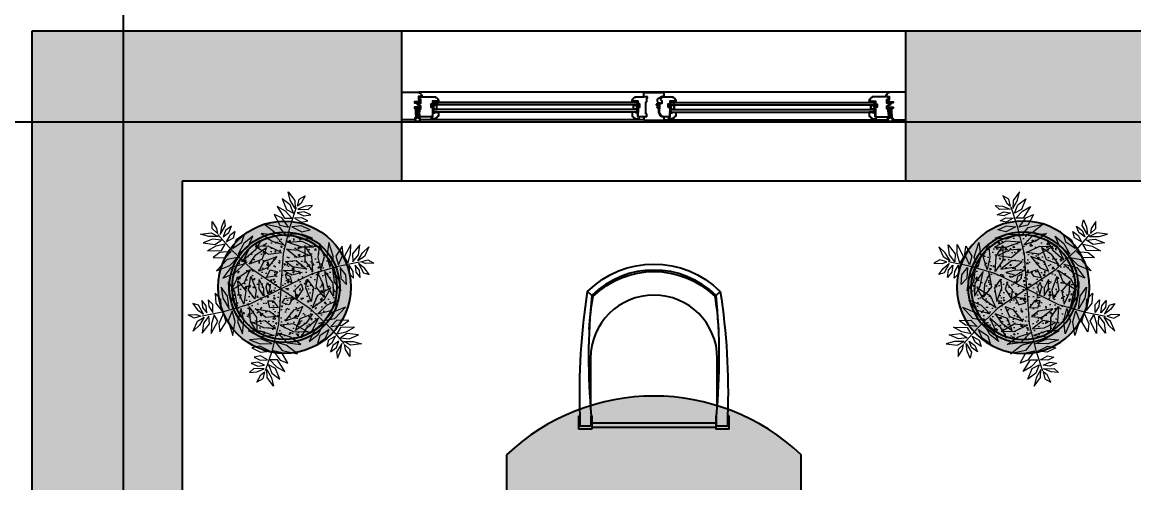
# Model space of a CAD drawing. Header units: millimetres. Extents: x 11159 to 50121, y 18346 to 37577.
# Drawn here: x 13093 to 16863, y 33732 to 35296 of the extents above; entities that cross this region are included whole.
import ezdxf

# ---------------------------------------------------------------- set-up
doc = ezdxf.new("R2010")
doc.units = ezdxf.units.MM
for name, color, linetype in [('axis', 40, 'Continuous'), ('df', 7, 'Continuous'), ('dim', 7, 'Continuous'), ('floor hatch', 252, 'Continuous'), ('furniture', 34, 'Continuous'), ('HATCH', 8, 'Continuous'), ('wall', 5, 'Continuous')]:
    doc.layers.add(name, color=color, linetype=linetype)
doc.styles.add('KOTE', font='romrust.shx', dxfattribs={"width": 0.8})
doc.dimstyles.new('ayala 50', dxfattribs={"dimscale": 50, "dimtxt": 2.5, "dimasz": 1, "dimexe": 1, "dimexo": 2, "dimgap": 1, "dimtad": 1, "dimdec": 0, "dimzin": 9, "dimdsep": 46, "dimtxsty": 'KOTE', "dimblk": 'ARCHTICK', "dimcen": 0, "dimdle": 1, "dimclrd": 4, "dimclre": 4, "dimclrt": 3, "dimadec": 0, "dimazin": 0, "dimtfac": 0.666667, "dimtdec": 0, "dimtix": 1, "dimtmove": 2, "dimatfit": 0, "dimfxl": 1, "dimtvp": 1, "dimtolj": 1, "dimarcsym": 0})

# ---------------------------------------------------------------- blocks, each defined once
blk = doc.blocks.new('desk chair (pl)')
at = {"color": 0}
for p, q in [((-225, -92.5), (-210.9, -106.7)), ((210.9, -106.7), (225, -92.5)), ((-255, -515), (-250, -515)), ((-255, -560), (-255, -515)), ((-212.5, -515), (-210, -515)), ((-210, -515), (-210, -560)), ((210, -515), (210, -560)), ((212.5, -515), (210, -515)), ((212.5, -550), (212.5, -515)), ((255, -515), (250, -515)), ((255, -560), (255, -515)), ((-255, -560), (-210, -560)), ((-210, -555), (210, -555)), ((210, -560), (255, -560))]:
    blk.add_line(p, q, dxfattribs=at)
for points in [[(212.5, -550), (250, -550), (250, -515, 0.04725), (225, -92.5, 0.410928), (-225, -92.5, 0.04725), (-250, -515), (-250, -550), (-212.5, -550), (-212.5, -515, -0.048981), (-210.9, -106.7, -0.410928), (210.9, -106.7, -0.048981), (212.5, -515)], [(219.4, -220.7, 0.025809), (206.1, -109, 0.407387), (-206.1, -109, 0.025809), (-219.4, -220.7)], [(-215, -486.4), (-215, -320, -1), (215, -320), (215, -486.4)], [(-210, -535, 0.414214), (-205, -540), (205, -540, 0.414214), (210, -535)]]:
    blk.add_lwpolyline(points, format="xyb", dxfattribs=at)
blk = doc.blocks.new('palm')
at = {"color": 0, "linetype": 'ByBlock', "lineweight": -2}
for p, q in [((-16.35, 63.34), (-13.67, 58.33)), ((-12.27, 60.99), (-16.35, 63.34)), ((-11.17, 56.2), (-12.27, 60.99)), ((-4.98, 65.98), (-9.33, 60.08)), ((-6.33, 60.23), (-4.98, 65.98)), ((-6.18, 57.08), (-0.72, 61.25)), ((-0.72, 61.25), (-3.7, 53.96)), ((-21.42, 56.67), (-16.42, 56.16)), ((-18.45, 54.06), (-21.42, 56.67)), ((-11.4, 54.15), (-18.45, 54.06)), ((-16.42, 56.16), (-11.4, 54.15)), ((-13.67, 58.33), (-11.17, 56.2)), ((-6.3, 42.4), (-10.63, 55.49)), ((-9.54, 54.66), (-6.33, 60.23)), ((-9.33, 60.08), (-9.54, 54.66)), ((-8.42, 51.54), (-6.18, 57.08)), ((-3.7, 53.96), (-8.42, 51.54)), ((-3.02, 52.78), (2.56, 56.09)), ((2.56, 56.09), (-2.46, 48.1)), ((-20.15, 50.4), (-15.64, 52.44)), ((-15.53, 49.71), (-20.15, 50.4)), ((-18.19, 46.39), (-14.16, 48.32)), ((-13.97, 45.34), (-18.19, 46.39)), ((-15.64, 52.44), (-11.06, 51.68)), ((-11.06, 51.68), (-15.53, 49.71)), ((-14.16, 48.32), (-9.23, 48.15)), ((-9.23, 48.15), (-13.97, 45.34)), ((-7.48, 48.12), (-3.02, 52.78)), ((-2.46, 48.1), (-7.48, 48.12)), ((-5.2, 41.96), (-0.58, 48.3)), ((-0.58, 48.3), (4.55, 50.49)), ((4.55, 50.49), (0.67, 43.42)), ((37.6, 43.01), (38.37, 46.89)), ((38.37, 46.89), (40.42, 42.3)), ((46.68, 45.83), (43.68, 41.01)), ((46.68, 41.12), (46.68, 45.83)), ((-19.74, 40.06), (-13.79, 42.96)), ((-14.24, 38.77), (-19.74, 40.06)), ((-7.45, 42.17), (-14.24, 38.77)), ((-13.79, 42.96), (-7.45, 42.17)), ((-1.65, 23.88), (-6.3, 42.4)), ((0.67, 43.42), (-5.2, 41.96)), ((-3.72, 36.16), (0.85, 41.73)), ((3.62, 38.06), (-3.72, 36.16)), ((0.85, 41.73), (11.13, 44.01)), ((11.13, 44.01), (3.62, 38.06)), ((4.36, 36.64), (13.37, 37.77)), ((13.37, 37.77), (6, 32.42)), ((32.28, 34.77), (31.08, 38.95)), ((31.08, 38.95), (34.77, 36.42)), ((35.28, 38.3), (33.57, 42.65)), ((33.57, 42.65), (37.6, 39.77)), ((39.22, 35.42), (35.28, 38.3)), ((41.2, 36.95), (37.6, 43.01)), ((37.6, 39.77), (39.22, 35.42)), ((40.42, 42.3), (41.2, 36.95)), ((47.37, 38.12), (42.57, 35.6)), ((43.08, 37.77), (46.68, 41.12)), ((43.68, 41.01), (43.08, 37.77)), ((54.65, 37.3), (47.37, 38.12)), ((-47.3, 30.26), (-42.89, 21.92)), ((-47.22, 23.77), (-47.3, 30.26)), ((-35.71, 21.6), (-32.55, 31.65)), ((-32.55, 31.65), (-31.15, 22.16)), ((-29.55, 22.1), (-26.03, 30.46)), ((-26.03, 30.46), (-25.08, 21.41)), ((-14.23, 32.43), (-22.03, 28.32)), ((-21.4, 34.49), (-14.17, 37.24)), ((-13.85, 33.79), (-21.4, 34.49)), ((-4.54, 31.68), (-14.23, 32.43)), ((-14.17, 37.24), (-5.93, 37.04)), ((-14.06, 28.37), (-4.54, 31.68)), ((-5.93, 37.04), (-13.85, 33.79)), ((-2.03, 30.03), (4.36, 36.64)), ((6, 32.42), (-2.03, 30.03)), ((20.97, 28.54), (13.51, 33.24)), ((13.51, 33.24), (17.54, 26.36)), ((22.34, 28.89), (19.17, 35.77)), ((19.17, 35.77), (25.17, 30.89)), ((26.45, 31.71), (24.82, 37.12)), ((24.82, 37.12), (30.31, 33.42)), ((25.17, 30.89), (29.11, 23.66)), ((32.8, 27.54), (26.45, 31.71)), ((30.31, 33.42), (32.8, 27.54)), ((37.08, 32.07), (32.28, 34.77)), ((33.57, 26.66), (42.74, 36.95)), ((34.77, 36.42), (37.08, 32.07)), ((37.94, 30.54), (44.2, 29.01)), ((40.42, 26.19), (37.94, 30.54)), ((40.42, 33.07), (46.34, 33.89)), ((44.88, 30.18), (40.42, 33.07)), ((42.57, 35.6), (49, 35.6)), ((52.68, 31.24), (44.88, 30.18)), ((46.34, 33.89), (52.68, 31.24)), ((49, 35.6), (54.65, 37.3)), ((-59.63, 28.68), (-56.7, 21.96)), ((-55.32, 24.63), (-59.63, 28.68)), ((-52.11, 19.07), (-55.32, 24.63)), ((-53.4, 30), (-48.58, 23.78)), ((-52.52, 23.19), (-53.4, 30)), ((-48.85, 18.48), (-52.52, 23.19)), ((-48.58, 23.78), (-48.85, 18.48)), ((-45.42, 17.59), (-47.22, 23.77)), ((-42.12, 23.65), (-41.45, 29.18)), ((-38.94, 16.48), (-42.12, 23.65)), ((-41.45, 29.18), (-37.27, 22.29)), ((-22.03, 28.32), (-14.06, 28.37)), ((-20.89, 22.15), (-16.22, 29.59)), ((-11.67, 26.4), (-19.45, 22.67)), ((-19.45, 22.67), (-10.74, 21.3)), ((-16.22, 29.59), (-16.29, 19.26)), ((-3.79, 26.99), (-11.67, 26.4)), ((-10.74, 21.3), (-3.79, 26.99)), ((0, 0), (-1.65, 23.88)), ((-0.44, 24.67), (8.74, 29.16)), ((8.53, 23.74), (-0.44, 24.67)), ((17.52, 28.84), (8.53, 23.74)), ((8.74, 29.16), (17.52, 28.84)), ((17.02, 23.3), (9.91, 28.18)), ((9.91, 28.18), (13.08, 19.95)), ((21.48, 16.78), (17.02, 23.3)), ((17.54, 26.36), (25.17, 19.77)), ((19.85, 13.36), (33.57, 26.66)), ((25.17, 19.77), (20.97, 28.54)), ((29.11, 23.66), (22.34, 28.89)), ((33.74, 25.48), (41.54, 24.66)), ((37.94, 21.13), (33.74, 25.48)), ((49.85, 25.83), (40.42, 26.19)), ((41.54, 24.66), (46, 21.3)), ((44.2, 29.01), (49.85, 25.83)), ((-58.96, 19.87), (-63.03, 17.51)), ((-63.03, 17.51), (-57.35, 17.33)), ((-54.25, 18.42), (-58.96, 19.87)), ((-57.35, 17.33), (-54.25, 18.42)), ((-56.85, 13.86), (-52.6, 17.2)), ((-56.7, 21.96), (-52.11, 19.07)), ((-52.6, 17.2), (-56.04, 11.06)), ((-39.87, 15.74), (-53.37, 18.54)), ((-53.24, 12.67), (-50.29, 16.26)), ((-50.29, 16.26), (-50.81, 11.4)), ((-48.92, 11.9), (-46.31, 16.08)), ((-46.31, 16.08), (-46.25, 10.57)), ((-42.89, 21.92), (-45.42, 17.59)), ((-21.5, 10.51), (-39.87, 15.74)), ((-37.27, 22.29), (-38.94, 16.48)), ((-33.18, 14.86), (-35.71, 21.6)), ((-31.15, 22.16), (-33.18, 14.86)), ((-27.03, 13.26), (-29.55, 22.1)), ((-25.08, 21.41), (-27.03, 13.26)), ((-21.58, 11.95), (-20.89, 22.15)), ((-16.29, 19.26), (-21.58, 11.95)), ((-10.25, 19.44), (-17.61, 13.4)), ((-3.1, 18.77), (-10.25, 19.44)), ((-7.81, 14.96), (-3.1, 18.77)), ((11.71, 18.6), (2.8, 21.95)), ((2.8, 21.95), (9.05, 14.25)), ((14.71, 12.07), (11.71, 18.6)), ((13.08, 19.95), (21.48, 16.78)), ((25, 16.78), (33.91, 14.54)), ((31.08, 11.01), (25, 16.78)), ((29.45, 21.3), (36.57, 20.13)), ((34.77, 15.89), (29.45, 21.3)), ((43.68, 12.36), (34.77, 15.89)), ((36.57, 20.13), (43.68, 12.36)), ((46, 21.3), (37.94, 21.13)), ((-59.79, 9.78), (-56.85, 13.86)), ((-56.04, 11.06), (-59.79, 9.78)), ((-53.72, 7.74), (-53.24, 12.67)), ((-50.81, 11.4), (-53.72, 7.74)), ((-49.27, 7.44), (-48.92, 11.9)), ((-46.25, 10.57), (-49.27, 7.44)), ((-44.56, 2.94), (-44.1, 9.54)), ((-44.1, 9.54), (-40.25, 14.63)), ((-40.25, 14.63), (-40.69, 7.05)), ((-39.34, 6.35), (-35.04, 13.38)), ((-35.04, 13.38), (-36.19, 4.9)), ((-29.71, 11.91), (-35.2, 3.89)), ((-31.6, 2.01), (-29.71, 11.91)), ((-25.27, 10.22), (-28.69, 3.09)), ((-23.82, 1.35), (-25.27, 10.22)), ((0, 0), (-21.5, 10.51)), ((-17.61, 13.4), (-7.81, 14.96)), ((-7.54, 12.73), (-14.32, 11.16)), ((-14.32, 11.16), (-7.43, 9.28)), ((-1.83, 12.5), (-7.54, 12.73)), ((-7.43, 9.28), (-1.83, 12.5)), ((-6.31, 8.52), (-7.4, 3.72)), ((-3.08, 10.32), (-6.31, 8.52)), ((-3.86, 7.1), (-3.08, 10.32)), ((0, 0), (19.85, 13.36)), ((7.25, 12.89), (2.45, 11.72)), ((2.45, 11.72), (4.42, 8.66)), ((4.42, 8.66), (9.91, 7.84)), ((9.91, 7.84), (7.25, 12.89)), ((9.05, 14.25), (14.71, 12.07)), ((20.41, 8.55), (16.86, -0.72)), ((21.96, -0.84), (20.41, 8.55)), ((21.14, 12.72), (29.62, 7.01)), ((24.82, 4.48), (21.14, 12.72)), ((39.4, 7.31), (31.08, 11.01)), ((33.91, 14.54), (39.4, 7.31)), ((-40.69, 7.05), (-44.56, 2.94)), ((-40.56, -1.29), (-39.34, 6.35)), ((-36.19, 4.9), (-40.56, -1.29)), ((-35.2, 3.89), (-35.54, -4.92)), ((-35.54, -4.92), (-31.6, 2.01)), ((-33.74, 0.75), (-24.82, -4.48)), ((-29.62, -7.01), (-33.74, 0.75)), ((-28.69, 3.09), (-29.36, -5.51)), ((-29.36, -5.51), (-23.82, 1.35)), ((-17.81, 6.7), (-21.96, 0.84)), ((-21.96, 0.84), (-20.41, -8.55)), ((-20.41, -8.55), (-16.86, 0.72)), ((0, 0), (-19.85, -13.36)), ((-16.86, 0.72), (-17.81, 6.7)), ((-13.63, 3.49), (-14.79, -0.17)), ((-9.71, -0.5), (-13.63, 3.49)), ((-7.4, 3.72), (-3.86, 7.1)), ((0, 0), (1.65, -23.88)), ((0, 0), (21.5, -10.51)), ((9.14, 4.42), (7.25, 1.25)), ((7.25, 1.25), (8.71, -3.46)), ((8.71, -3.46), (10.08, 1.25)), ((10.08, 1.25), (9.14, 4.42)), ((11.85, 0.5), (11.74, -4.66)), ((11.74, -4.66), (14.79, 0.17)), ((14.72, 6.44), (11.85, 0.5)), ((14.79, 0.17), (14.72, 6.44)), ((29.36, 5.51), (23.82, -1.35)), ((33.74, -0.75), (24.82, 4.48)), ((28.69, -3.09), (29.36, 5.51)), ((29.62, 7.01), (33.74, -0.75)), ((35.54, 4.92), (31.6, -2.01)), ((35.2, -3.89), (35.54, 4.92)), ((36.19, -4.9), (40.56, 1.29)), ((40.56, 1.29), (39.34, -6.35)), ((-39.4, -7.31), (-31.08, -11.01)), ((-33.91, -14.54), (-39.4, -7.31)), ((-21.14, -12.72), (-29.62, -7.01)), ((-24.82, -4.48), (-21.14, -12.72)), ((-14.79, -0.17), (-10.43, -6.68)), ((-10.43, -6.68), (-9.71, -0.5)), ((-2.71, -6.42), (-8.2, -5.6)), ((-8.2, -5.6), (-5.54, -10.66)), ((-0.74, -9.48), (-2.71, -6.42)), ((16.86, -0.72), (17.81, -6.7)), ((17.81, -6.7), (21.96, -0.84)), ((23.82, -1.35), (25.27, -10.22)), ((25.27, -10.22), (28.69, -3.09)), ((31.6, -2.01), (29.71, -11.91)), ((29.71, -11.91), (35.2, -3.89)), ((35.04, -13.38), (36.19, -4.9)), ((39.34, -6.35), (35.04, -13.38)), ((40.25, -14.63), (40.69, -7.05)), ((40.69, -7.05), (44.56, -2.94)), ((44.56, -2.94), (44.1, -9.54)), ((46.25, -10.57), (49.27, -7.44)), ((49.27, -7.44), (48.92, -11.9)), ((-43.68, -12.36), (-34.77, -15.89)), ((-36.57, -20.13), (-43.68, -12.36)), ((-25, -16.78), (-33.91, -14.54)), ((-19.85, -13.36), (-33.57, -26.66)), ((-31.08, -11.01), (-25, -16.78)), ((-9.05, -14.25), (-14.71, -12.07)), ((-14.71, -12.07), (-11.71, -18.6)), ((-2.8, -21.95), (-9.05, -14.25)), ((-5.54, -10.66), (-0.74, -9.48)), ((5.29, -8.16), (1.83, -12.5)), ((1.83, -12.5), (7.54, -12.73)), ((7.81, -14.96), (3.1, -18.77)), ((8.92, -7.98), (5.29, -8.16)), ((7.54, -12.73), (8.92, -7.98)), ((17.61, -13.4), (7.81, -14.96)), ((10.25, -19.44), (17.61, -13.4)), ((16.29, -19.26), (21.58, -11.95)), ((21.58, -11.95), (20.89, -22.15)), ((21.5, -10.51), (39.87, -15.74)), ((25.08, -21.41), (27.03, -13.26)), ((27.03, -13.26), (29.55, -22.1)), ((31.15, -22.16), (33.18, -14.86)), ((33.18, -14.86), (35.71, -21.6)), ((44.1, -9.54), (40.25, -14.63)), ((46.31, -16.08), (46.25, -10.57)), ((48.92, -11.9), (46.31, -16.08)), ((50.29, -16.26), (50.81, -11.4)), ((53.24, -12.67), (50.29, -16.26)), ((50.81, -11.4), (53.72, -7.74)), ((52.6, -17.2), (56.04, -11.06)), ((56.85, -13.86), (52.6, -17.2)), ((53.72, -7.74), (53.24, -12.67)), ((56.04, -11.06), (59.79, -9.78)), ((59.79, -9.78), (56.85, -13.86)), ((-46, -21.3), (-37.94, -21.13)), ((-41.54, -24.66), (-46, -21.3)), ((-37.94, -21.13), (-33.74, -25.48)), ((-29.45, -21.3), (-36.57, -20.13)), ((-34.77, -15.89), (-29.45, -21.3)), ((-17.54, -26.36), (-25.17, -19.77)), ((-25.17, -19.77), (-20.97, -28.54)), ((-13.08, -19.95), (-21.48, -16.78)), ((-21.48, -16.78), (-17.02, -23.3)), ((-9.91, -28.18), (-13.08, -19.95)), ((-11.71, -18.6), (-2.8, -21.95)), ((3.1, -18.77), (10.25, -19.44)), ((10.74, -21.3), (3.79, -26.99)), ((19.45, -22.67), (10.74, -21.3)), ((16.22, -29.59), (16.29, -19.26)), ((20.89, -22.15), (16.22, -29.59)), ((26.03, -30.46), (25.08, -21.41)), ((29.55, -22.1), (26.03, -30.46)), ((32.55, -31.65), (31.15, -22.16)), ((35.71, -21.6), (32.55, -31.65)), ((37.27, -22.29), (38.94, -16.48)), ((41.45, -29.18), (37.27, -22.29)), ((38.94, -16.48), (42.12, -23.65)), ((39.87, -15.74), (53.37, -18.54)), ((42.89, -21.92), (45.42, -17.59)), ((47.3, -30.26), (42.89, -21.92)), ((45.42, -17.59), (47.22, -23.77)), ((48.58, -23.78), (48.85, -18.48)), ((48.85, -18.48), (52.52, -23.19)), ((56.7, -21.96), (52.11, -19.07)), ((52.11, -19.07), (55.32, -24.63)), ((57.35, -17.33), (54.25, -18.42)), ((54.25, -18.42), (58.96, -19.87)), ((59.63, -28.68), (56.7, -21.96)), ((63.03, -17.51), (57.35, -17.33)), ((58.96, -19.87), (63.03, -17.51)), ((-49.85, -25.83), (-40.42, -26.19)), ((-44.2, -29.01), (-49.85, -25.83)), ((-37.94, -30.54), (-44.2, -29.01)), ((-33.57, -26.66), (-42.74, -36.95)), ((-33.74, -25.48), (-41.54, -24.66)), ((-40.42, -26.19), (-37.94, -30.54)), ((-30.31, -33.42), (-32.8, -27.54)), ((-32.8, -27.54), (-26.45, -31.71)), ((-25.17, -30.89), (-29.11, -23.66)), ((-29.11, -23.66), (-22.34, -28.89)), ((-22.34, -28.89), (-19.17, -35.77)), ((-20.97, -28.54), (-13.51, -33.24)), ((-13.51, -33.24), (-17.54, -26.36)), ((-17.52, -28.84), (-8.53, -23.74)), ((-8.74, -29.16), (-17.52, -28.84)), ((-17.02, -23.3), (-9.91, -28.18)), ((0.44, -24.67), (-8.74, -29.16)), ((-8.53, -23.74), (0.44, -24.67)), ((-6, -32.42), (2.03, -30.03)), ((2.03, -30.03), (-4.36, -36.64)), ((1.65, -23.88), (6.3, -42.4)), ((3.79, -26.99), (11.67, -26.4)), ((14.06, -28.37), (4.54, -31.68)), ((11.67, -26.4), (19.45, -22.67)), ((22.03, -28.32), (14.06, -28.37)), ((14.23, -32.43), (22.03, -28.32)), ((42.12, -23.65), (41.45, -29.18)), ((47.22, -23.77), (47.3, -30.26)), ((53.4, -30), (48.58, -23.78)), ((52.52, -23.19), (53.4, -30)), ((55.32, -24.63), (59.63, -28.68)), ((-49, -35.6), (-54.65, -37.3)), ((-54.65, -37.3), (-47.37, -38.12)), ((-52.68, -31.24), (-44.88, -30.18)), ((-46.34, -33.89), (-52.68, -31.24)), ((-42.57, -35.6), (-49, -35.6)), ((-47.37, -38.12), (-42.57, -35.6)), ((-40.42, -33.07), (-46.34, -33.89)), ((-44.88, -30.18), (-40.42, -33.07)), ((-40.42, -42.3), (-41.2, -36.95)), ((-41.2, -36.95), (-37.6, -43.01)), ((-37.6, -39.77), (-39.22, -35.42)), ((-39.22, -35.42), (-35.28, -38.3)), ((-34.77, -36.42), (-37.08, -32.07)), ((-37.08, -32.07), (-32.28, -34.77)), ((-31.08, -38.95), (-34.77, -36.42)), ((-32.28, -34.77), (-31.08, -38.95)), ((-24.82, -37.12), (-30.31, -33.42)), ((-26.45, -31.71), (-24.82, -37.12)), ((-19.17, -35.77), (-25.17, -30.89)), ((-13.37, -37.77), (-6, -32.42)), ((-4.36, -36.64), (-13.37, -37.77)), ((-3.62, -38.06), (3.72, -36.16)), ((3.72, -36.16), (-0.85, -41.73)), ((4.54, -31.68), (14.23, -32.43)), ((5.93, -37.04), (13.85, -33.79)), ((14.17, -37.24), (5.93, -37.04)), ((13.85, -33.79), (21.4, -34.49)), ((21.4, -34.49), (14.17, -37.24)), ((-43.08, -37.77), (-46.68, -41.12)), ((-46.68, -45.83), (-43.68, -41.01)), ((-46.68, -41.12), (-46.68, -45.83)), ((-43.68, -41.01), (-43.08, -37.77)), ((-38.37, -46.89), (-40.42, -42.3)), ((-37.6, -43.01), (-38.37, -46.89)), ((-33.57, -42.65), (-37.6, -39.77)), ((-35.28, -38.3), (-33.57, -42.65)), ((-11.13, -44.01), (-3.62, -38.06)), ((-0.85, -41.73), (-11.13, -44.01)), ((-4.55, -50.49), (-0.67, -43.42)), ((-0.67, -43.42), (5.2, -41.96)), ((5.2, -41.96), (0.58, -48.3)), ((6.3, -42.4), (10.63, -55.49)), ((7.45, -42.17), (14.24, -38.77)), ((13.79, -42.96), (7.45, -42.17)), ((19.74, -40.06), (13.79, -42.96)), ((14.24, -38.77), (19.74, -40.06)), ((0.58, -48.3), (-4.55, -50.49)), ((-2.56, -56.09), (2.46, -48.1)), ((3.02, -52.78), (-2.56, -56.09)), ((2.46, -48.1), (7.48, -48.12)), ((7.48, -48.12), (3.02, -52.78)), ((3.7, -53.96), (8.42, -51.54)), ((8.42, -51.54), (6.18, -57.08)), ((9.23, -48.15), (13.97, -45.34)), ((14.16, -48.32), (9.23, -48.15)), ((11.06, -51.68), (15.53, -49.71)), ((15.64, -52.44), (11.06, -51.68)), ((13.97, -45.34), (18.19, -46.39)), ((18.19, -46.39), (14.16, -48.32)), ((15.53, -49.71), (20.15, -50.4)), ((20.15, -50.4), (15.64, -52.44)), ((0.72, -61.25), (3.7, -53.96)), ((6.18, -57.08), (0.72, -61.25)), ((4.98, -65.98), (9.33, -60.08)), ((6.33, -60.23), (4.98, -65.98)), ((9.54, -54.66), (6.33, -60.23)), ((9.33, -60.08), (9.54, -54.66)), ((13.67, -58.33), (11.17, -56.2)), ((11.17, -56.2), (12.27, -60.99)), ((11.4, -54.15), (18.45, -54.06)), ((16.42, -56.16), (11.4, -54.15)), ((16.35, -63.34), (13.67, -58.33)), ((21.42, -56.67), (16.42, -56.16)), ((18.45, -54.06), (21.42, -56.67)), ((12.27, -60.99), (16.35, -63.34))]:
    blk.add_line(p, q, dxfattribs=at)
blk = doc.blocks.new('plant 1')
at = {"layer": 'floor hatch', "linetype": 'Continuous', "lineweight": 0}
h = blk.add_hatch(color=254, dxfattribs=at)
h.dxf.hatch_style = 1
h.paths.add_polyline_path([(232.7, -0.1, 1), (-217.3, -0.1, 1)])
h.paths.add_polyline_path([(195.2, -0.1, 1), (-179.8, -0.1, 1)], flags=16)
h.paths.add_polyline_path([(185.2, -0.1, 1), (-169.8, -0.1, 1)], flags=0)
h = blk.add_hatch(color=254, dxfattribs=at)
h.dxf.hatch_style = 1
h.paths.add_polyline_path([(185.2, -0.1, 1), (-169.8, -0.1, 1)], flags=16)
h.paths.add_polyline_path([(195.2, -0.1, 1), (-179.8, -0.1, 1)])
h = blk.add_hatch(color=256, dxfattribs=at)
h.dxf.hatch_style = 1
h.paths.add_polyline_path([(185.2, -0.1, 1), (-169.8, -0.1, 1)])
h = blk.add_hatch(dxfattribs=at)
h.set_pattern_fill('AR-CONC,_O', color=0, scale=8)
h.set_pattern_definition([(50, (-27003.83, 1410.96), (57.380815, -5.02017), [6, -66]), (355, (-27003.83, 1410.96), (-11.10011, 60.17537), [4.8, -52.8]), (100.4514, (-26999.05, 1410.54), (46.28075, 55.15516), [5.09922, -56.09137]), (46.1842, (-27003.83, 1426.96), (85.37928, -13.24152), [9, -99]), (96.6356, (-26996.715, 1425.86), (74.77302, 77.92943), [7.64882, -84.13704]), (351.1842, (-27003.83, 1426.96), (74.77296, 77.9295), [7.2, -79.2]), (21, (-26995.83, 1422.96), (47.752564, -32.20951), [6, -66]), (326, (-26995.83, 1422.96), (19.46523, 58.012), [4.8, -52.8]), (71.4514, (-26991.85, 1420.276), (67.21781, 25.80244), [5.09922, -56.09137]), (37.5, (-27003.83, 1410.96), (0.972788, 26.631508), [0, -52.16, 0, -53.6, 0, -53]), (7.5, (-27003.83, 1410.96), (21.045563, 31.552937), [0, -30.56, 0, -50.96, 0, -20.2]), (327.5, (-27021.67, 1410.96), (42.705795, -1.80439), [0, -20, 0, -62.4, 0, -82.8]), (317.5, (-27029.67, 1410.96), (46.654894, 8.0084), [0, -26, 0, -41.44, 0, -58.8])])
h.paths.add_polyline_path([(185.2, -0.1, 1), (-169.8, -0.1, 1)])
for radius in [225, 187.5, 177.5]:
    blk.add_circle((7.7, -0.1), radius)
at = {"color": 72, "linetype": 'Continuous', "lineweight": 0, "xscale": -5, "yscale": 5, "zscale": 0.5}
blk.add_blockref('palm', (-4.3, -5.9), dxfattribs=at)
blk = doc.blocks.new('Joint-K7335')
at = {"layer": 'df', "color": 7}
for points in [[(3.9, 10.7, -0.206505), (4.5, 11.8, -0.277528), (4.6, 11.7), (4.7, 11.5, 0.626267), (5.4, 11.5, 0.131441), (5.5, 11.7), (5.5, 18, 0.509109), (4.6, 18.4, -0.294424), (2, 18.3, 0.173488), (1.3, 18.5), (0, 18.5), (0, 2.1, 0.415334), (1.2, 0.9, 0.048115), (1.5, 0.9, 0.113375), (1.5, 1), (4, 2.8, 0.235966), (4, 2.9), (4, 3.3, 0.247659), (4, 3.4, 0.287937), (3.6, 3.4), (1.8, 2.3, -0.576722), (1.5, 2.5), (1.5, 3.3, -0.235966), (1.6, 3.5), (4, 5.3, 0.235966), (4, 5.3), (4, 5.7, 0.247659), (4, 5.8, 0.287937), (3.6, 5.8), (1.8, 4.8, -0.576722), (1.5, 5), (1.5, 6.3, -0.384094), (2.6, 7.5, -0.021813), (2.7, 7.5), (6.5, 7.5), (6.5, 7.6, 0.333043), (5.7, 8.5, -0.293245), (5.3, 8.9, 0.008528), (5.2, 9.3, 0.265517), (5, 9.5, 0.023748), (4.8, 9.5, -0.356149), (3.9, 10.7, -0.356149)], [(3.2, 10.8, 0.355005), (4.6, 8.8, -0.567624), (4.7, 8.8, -0.24708), (4.4, 8.7), (2.2, 9, -0.351704), (1.2, 10.1), (1.2, 12.9, -0.414214), (1.5, 13.2), (1.6, 13.2, 0.277073), (1.9, 13.4), (3.7, 16.8, -0.041112), (3.8, 17), (4.1, 17.7, -0.50666), (4.6, 17.7, -0.2771), (4.6, 17.5), (4.6, 13.3, 0.213422), (4.7, 13.1, -0.886227), (4.4, 12.6, 0.250571), (3.2, 10.8)]]:
    blk.add_lwpolyline(points, format="xyb", dxfattribs=at)
blk.add_lwpolyline([(1.6, 17.8, 0.632714), (1, 17.6), (1, 14.2, 0.78091), (1.6, 14.1), (3.2, 17.1, -0.117333), (3.3, 17.2, 1.218085), (3, 17.5, -0.285776), (2.7, 17.3, -0.145588)], format="xyb", close=True, dxfattribs=at)
blk = doc.blocks.new('_ArchTick')
at = {"color": 0, "linetype": 'ByBlock', "const_width": 0.15}
blk.add_lwpolyline([(-0.5, -0.5), (0.5, 0.5)], dxfattribs=at)
blk = doc.blocks.new('*D49')
at = {"layer": 'Defpoints', "color": 0, "transparency": 16777216}
for p in [(13125.1, 34956.4), (12125.1, 23556.4), (13125.1, 23556.4)]:
    blk.add_point(p, dxfattribs=at)
at = {"layer": 'dim', "color": 4, "lineweight": -2, "transparency": 16777216}
for p, q in [((12125.1, 35056.4), (12125.1, 23456.4)), ((13025.1, 34956.4), (12025.1, 34956.4)), ((13025.1, 23556.4), (12025.1, 23556.4))]:
    blk.add_line(p, q, dxfattribs=at)
at = {"layer": 'dim', "color": 4, "lineweight": -2, "transparency": 16777216, "xscale": 100, "yscale": 100, "zscale": 100}
for p, rotation in [((12125.1, 34956.4), 90), ((12125.1, 23556.4), 270)]:
    blk.add_blockref('_ArchTick', p, dxfattribs=dict(at, rotation=rotation))
at = {"layer": 'dim', "color": 3, "transparency": 16777216, "insert": (12005.1, 29256.4), "char_height": 200, "attachment_point": 5, "rotation": 90, "style": 'KOTE'}
blk.add_mtext('\\A1;11400', dxfattribs=at)

msp = doc.modelspace()

# ---------------------------------------------------------------- hatches: boundary and pattern name
at = {"ltscale": 10}
h = msp.add_hatch(dxfattribs=at)
h.set_pattern_fill('BRASS', color=4, scale=0.3, angle=-45, style=0)
h.set_pattern_definition([(315, (11821.5777, 34222.4435), (1.3470384, 1.3470384), []), (315, (11822.2512, 34223.117), (1.3470384, 1.3470384), [0.9525, -0.47625])])
h.paths.add_polyline_path([(14488.6, 35028), (14488.6, 35024), (14500.6, 35024), (14500.6, 35028)])
h = msp.add_hatch(dxfattribs=at)
h.set_pattern_fill('ANGLE', color=4, scale=0.15, angle=-45, style=0)
h.set_pattern_definition([(315, (11821.5777, 34222.4435), (0.74087113, 0.74087113), [0.762, -0.28575]), (45, (11821.5777, 34222.4435), (-0.74087113, 0.74087113), [0.762, -0.28575])])
h.paths.add_polyline_path([(14500.6, 35028), (14500.6, 35024), (14504.6, 35024), (14504.6, 35028)])
h = msp.add_hatch(dxfattribs=at)
h.set_pattern_fill('ANGLE', color=4, scale=0.15, angle=-45, style=0)
h.set_pattern_definition([(225, (17844.1481, 34222.4435), (-0.74087113, 0.74087113), [0.762, -0.28575]), (135, (17844.1481, 34222.4435), (0.74087113, 0.74087113), [0.762, -0.28575])])
h.paths.add_polyline_path([(15165.1, 35028), (15165.1, 35024), (15161.1, 35024), (15161.1, 35028)])
h = msp.add_hatch(dxfattribs=at)
h.set_pattern_fill('BRASS', color=4, scale=0.3, angle=-45, style=0)
h.set_pattern_definition([(225, (17844.1481, 34222.4435), (-1.3470384, 1.3470384), []), (225, (17843.4746, 34223.117), (-1.3470384, 1.3470384), [0.9525, -0.47625])])
h.paths.add_polyline_path([(15177.1, 35028), (15177.1, 35024), (15165.1, 35024), (15165.1, 35028)])
h = msp.add_hatch(dxfattribs=at)
h.set_pattern_fill('ANSI35', color=4, scale=0.2, style=0)
h.set_pattern_definition([(135, (15122.5235, 32358.0603), (0.8980256, 0.8980256), []), (135, (15121.6255, 32358.0603), (0.8980256, 0.8980256), [1.5875, -0.3175, 0, -0.3175])])
h.paths.add_polyline_path([(15213.1, 35043), (15211.1, 35043), (15211.1, 35039), (15213.1, 35039)])
h = msp.add_hatch(dxfattribs=at)
h.set_pattern_fill('BRASS', color=4, scale=0.3, angle=-45, style=0)
h.set_pattern_definition([(315, (12626.0777, 34222.4435), (1.3470384, 1.3470384), []), (315, (12626.7512, 34223.117), (1.3470384, 1.3470384), [0.9525, -0.47625])])
h.paths.add_polyline_path([(15293.1, 35028), (15293.1, 35024), (15305.1, 35024), (15305.1, 35028)])
h = msp.add_hatch(dxfattribs=at)
h.set_pattern_fill('ANGLE', color=4, scale=0.15, angle=-45, style=0)
h.set_pattern_definition([(315, (12626.0777, 34222.4435), (0.74087113, 0.74087113), [0.762, -0.28575]), (45, (12626.0777, 34222.4435), (-0.74087113, 0.74087113), [0.762, -0.28575])])
h.paths.add_polyline_path([(15305.1, 35028), (15305.1, 35024), (15309.1, 35024), (15309.1, 35028)])
h = msp.add_hatch()
h.set_pattern_fill('ANGLE', color=256, scale=0.15, angle=-45, style=0)
h.set_pattern_definition([(225, (18648.6481, 34222.4435), (-0.74087113, 0.74087113), [0.762, -0.28575]), (135, (18648.6481, 34222.4435), (0.74087113, 0.74087113), [0.762, -0.28575])])
h.paths.add_polyline_path([(15969.6, 35028), (15969.6, 35024), (15965.6, 35024), (15965.6, 35028)])
h = msp.add_hatch()
h.set_pattern_fill('BRASS', color=256, scale=0.3, angle=-45, style=0)
h.set_pattern_definition([(225, (18648.6481, 34222.4435), (-1.3470384, 1.3470384), []), (225, (18647.9746, 34223.117), (-1.3470384, 1.3470384), [0.9525, -0.47625])])
h.paths.add_polyline_path([(15981.6, 35028), (15981.6, 35024), (15969.6, 35024), (15969.6, 35028)])
h = msp.add_hatch(dxfattribs=at)
h.set_pattern_fill('ANGLE', color=4, scale=0.15, angle=-45, style=0)
h.set_pattern_definition([(315, (11821.5777, 34209.4435), (0.74087113, 0.74087113), [0.762, -0.28575]), (45, (11821.5777, 34209.4435), (-0.74087113, 0.74087113), [0.762, -0.28575])])
edge = h.paths.add_edge_path()
edge.add_line((14484.1, 34991), (14487.1, 34991))
edge.add_line((14487.1, 34991), (14487.1, 34993))
edge.add_arc((14485.6, 34992.6), 1.55, 14.793, 165.207)
edge.add_line((14484.1, 34993), (14484.1, 34991))
h = msp.add_hatch(dxfattribs=at)
h.set_pattern_fill('ANGLE', color=4, scale=0.15, angle=-45, style=0)
h.set_pattern_definition([(315, (11816.0777, 34209.4435), (0.74087113, 0.74087113), [0.762, -0.28575]), (45, (11816.0777, 34209.4435), (-0.74087113, 0.74087113), [0.762, -0.28575])])
edge = h.paths.add_edge_path()
edge.add_line((14484.6, 34989), (14490.6, 34989))
edge.add_arc((14489.9, 34990), 1.25, 306.8699, 413.1301)
edge.add_line((14490.6, 34991), (14484.6, 34991))
edge.add_arc((14485.3, 34990), 1.23, 125.8841, 234.1159)
h = msp.add_hatch(dxfattribs=at)
h.set_pattern_fill('ANGLE', color=4, scale=0.15, angle=-45, style=0)
h.set_pattern_definition([(225, (17849.6481, 34209.4435), (-0.74087113, 0.74087113), [0.762, -0.28575]), (135, (17849.6481, 34209.4435), (0.74087113, 0.74087113), [0.762, -0.28575])])
edge = h.paths.add_edge_path()
edge.add_line((15181.1, 34989), (15175.1, 34989))
edge.add_arc((15175.9, 34990), 1.25, 126.8699, 233.1301, ccw=False)
edge.add_line((15175.1, 34991), (15181.1, 34991))
edge.add_arc((15180.4, 34990), 1.23, -54.1159, 54.1159, ccw=False)
h = msp.add_hatch(dxfattribs=at)
h.set_pattern_fill('ANGLE', color=4, scale=0.15, angle=-45, style=0)
h.set_pattern_definition([(225, (17844.1481, 34209.4435), (-0.74087113, 0.74087113), [0.762, -0.28575]), (135, (17844.1481, 34209.4435), (0.74087113, 0.74087113), [0.762, -0.28575])])
edge = h.paths.add_edge_path()
edge.add_line((15181.6, 34991), (15178.6, 34991))
edge.add_line((15178.6, 34991), (15178.6, 34993))
edge.add_arc((15180.1, 34992.6), 1.55, 14.793, 165.207, ccw=False)
edge.add_line((15181.6, 34993), (15181.6, 34991))
h = msp.add_hatch(dxfattribs=at)
h.set_pattern_fill('ANGLE', color=4, scale=0.15, angle=-45, style=0)
h.set_pattern_definition([(315, (12626.0777, 34209.4435), (0.74087113, 0.74087113), [0.762, -0.28575]), (45, (12626.0777, 34209.4435), (-0.74087113, 0.74087113), [0.762, -0.28575])])
edge = h.paths.add_edge_path()
edge.add_line((15288.6, 34991), (15291.6, 34991))
edge.add_line((15291.6, 34991), (15291.6, 34993))
edge.add_arc((15290.1, 34992.6), 1.55, 14.793, 165.207)
edge.add_line((15288.6, 34993), (15288.6, 34991))
h = msp.add_hatch(dxfattribs=at)
h.set_pattern_fill('ANGLE', color=4, scale=0.15, angle=-45, style=0)
h.set_pattern_definition([(315, (12620.5777, 34209.4435), (0.74087113, 0.74087113), [0.762, -0.28575]), (45, (12620.5777, 34209.4435), (-0.74087113, 0.74087113), [0.762, -0.28575])])
edge = h.paths.add_edge_path()
edge.add_line((15289.1, 34989), (15295.1, 34989))
edge.add_arc((15294.4, 34990), 1.25, 306.8699, 413.1301)
edge.add_line((15295.1, 34991), (15289.1, 34991))
edge.add_arc((15289.8, 34990), 1.23, 125.8841, 234.1159)
h = msp.add_hatch()
h.set_pattern_fill('ANGLE', color=256, scale=0.15, angle=-45, style=0)
h.set_pattern_definition([(225, (18654.1481, 34209.4435), (-0.74087113, 0.74087113), [0.762, -0.28575]), (135, (18654.1481, 34209.4435), (0.74087113, 0.74087113), [0.762, -0.28575])])
edge = h.paths.add_edge_path()
edge.add_line((15985.6, 34989), (15979.6, 34989))
edge.add_arc((15980.4, 34990), 1.25, 126.8699, 233.1301, ccw=False)
edge.add_line((15979.6, 34991), (15985.6, 34991))
edge.add_arc((15984.9, 34990), 1.23, -54.1159, 54.1159, ccw=False)
h = msp.add_hatch()
h.set_pattern_fill('ANGLE', color=256, scale=0.15, angle=-45, style=0)
h.set_pattern_definition([(225, (18648.6481, 34209.4435), (-0.74087113, 0.74087113), [0.762, -0.28575]), (135, (18648.6481, 34209.4435), (0.74087113, 0.74087113), [0.762, -0.28575])])
edge = h.paths.add_edge_path()
edge.add_line((15986.1, 34991), (15983.1, 34991))
edge.add_line((15983.1, 34991), (15983.1, 34993))
edge.add_arc((15984.6, 34992.6), 1.55, 14.793, 165.207, ccw=False)
edge.add_line((15986.1, 34993), (15986.1, 34991))
at = {"layer": 'furniture'}
h = msp.add_hatch(color=254, dxfattribs=at)
edge = h.paths.add_edge_path()
edge.add_line((14735.1, 33826.9), (14735.1, 31745.9))
edge.add_arc((15235.1, 32270.9), 725, 226.3972, 313.6028)
edge.add_line((15735.1, 31745.9), (15735.1, 33826.9))
edge.add_arc((15235.1, 33301.9), 725, 46.3972, 133.6028)
at = {"layer": 'HATCH', "true_color": 0x2b2b2b}
h = msp.add_hatch(color=250, dxfattribs=at)
h.dxf.hatch_style = 1
h.paths.add_polyline_path([(28745.1, 35266.4), (23290.1, 35266.4), (23290.1, 34756.4), (24035.1, 34756.4), (24035.1, 33047.5), (23905.1, 33047.5), (23905.1, 32525.3), (24035.1, 32525.3), (24035.1, 30816.4), (20510.1, 30816.4), (20510.1, 29176.4), (20835.1, 29176.4), (20835.1, 29296.4), (20760.1, 29296.4), (20760.1, 30696.4), (21640.1, 30696.4), (21640.1, 29296.4), (21545.1, 29296.4), (21545.1, 29176.4), (21855.1, 29176.4), (21855.1, 29296.4), (21760.1, 29296.4), (21760.1, 30696.4), (23235.1, 30696.4), (23235.1, 30296.4), (24035.1, 30296.4), (24035.1, 29296.4), (22565.1, 29296.4), (22565.1, 29176.4), (23290.1, 29176.4), (23290.1, 28981.4), (23410.1, 28981.4), (23410.1, 29176.4), (24425.1, 29176.4), (24425.1, 28981.4), (24545.1, 28981.4), (24545.1, 34756.4), (28235.1, 34756.4), (28235.1, 26756.4), (27990.1, 26756.4), (27990.1, 26246.4), (28745.1, 26246.4)])
h.paths.add_polyline_path([(24035.1, 30416.4), (23355.1, 30416.4), (23355.1, 30696.4), (24035.1, 30696.4)], flags=16)
h.paths.add_polyline_path([(24790.1, 26756.4), (24545.1, 26756.4), (24545.1, 28171.4), (24425.1, 28171.4), (24425.1, 27976.4), (23410.1, 27976.4), (23410.1, 28171.4), (23290.1, 28171.4), (23290.1, 27976.4), (22565.1, 27976.4), (22565.1, 27856.4), (24035.1, 27856.4), (24035.1, 24356.4), (23500.1, 24356.4), (23500.1, 23846.4), (24545.1, 23846.4), (24545.1, 26246.4), (24790.1, 26246.4)])
h.paths.add_polyline_path([(21990.1, 24356.4), (21230.1, 24356.4), (21230.1, 27856.4), (21855.1, 27856.4), (21855.1, 27976.4), (20510.1, 27976.4), (20510.1, 27856.4), (21110.1, 27856.4), (21110.1, 24356.4), (20760.1, 24356.4), (20760.1, 24506.4), (20510.1, 24506.4), (20510.1, 23756.4), (20045.1, 23756.4), (20045.1, 23246.4), (20945.1, 23246.4), (20945.1, 23846.4), (21990.1, 23846.4)])
h.paths.add_polyline_path([(17625.1, 23756.4), (17160.1, 23756.4), (17160.1, 24551.3), (16910.1, 24551.3), (16910.1, 24356.4), (15680.1, 24356.4), (15680.1, 23846.4), (16725.1, 23846.4), (16725.1, 23246.4), (17625.1, 23246.4)])
h.paths.add_polyline_path([(14170.1, 24356.4), (13635.1, 24356.4), (13635.1, 27856.4), (16910.1, 27856.4), (16910.1, 26261.3), (17160.1, 26261.3), (17160.1, 30816.4), (17160.1, 31066.4), (16910.1, 31066.4), (16910.1, 30816.4), (16090.1, 30816.4), (16090.1, 30696.4), (16910.1, 30696.4), (16910.1, 27976.4), (13635.1, 27976.4), (13635.1, 28801.4), (13125.1, 28801.4), (13125.1, 23846.4), (14170.1, 23846.4)])
h.paths.add_polyline_path([(13635.1, 34756.4), (14380.1, 34756.4), (14380.1, 35266.4), (13125.1, 35266.4), (13125.1, 30311.4), (13635.1, 30311.4), (13635.1, 30696.4), (14380.1, 30696.4), (14380.1, 30816.4), (13635.1, 30816.4)])
h.paths.add_polyline_path([(17980.1, 35266.4), (16090.1, 35266.4), (16090.1, 34756.4), (16910.1, 34756.4), (16910.1, 34506.4), (17160.1, 34506.4), (17160.1, 34756.4), (17980.1, 34756.4)])
h.paths.add_polyline_path([(21580.1, 35266.4), (19690.1, 35266.4), (19690.1, 34756.4), (21580.1, 34756.4)])
h.paths.add_polyline_path([(20533, 36456.4), (20133, 36456.4), (20133, 36056.4), (20533, 36056.4)])
h.paths.add_polyline_path([(17537.2, 36456.4), (17137.2, 36456.4), (17137.2, 36056.4), (17537.2, 36056.4)])
h.paths.add_polyline_path([(20945.1, 21356.4), (20435.1, 21356.4), (20435.1, 20846.4), (20945.1, 20846.4)])
h.paths.add_polyline_path([(17235.1, 21356.4), (16725.1, 21356.4), (16725.1, 20846.4), (17235.1, 20846.4)])
h.paths.add_polyline_path([(19180.1, 30816.4), (17160.1, 30816.4), (17160.1, 30696.4), (19180.1, 30696.4)])

# ---------------------------------------------------------------- linework, layer by layer
at = {"color": 8, "ltscale": 10}
for p, q in [((16032.1, 35058.7), (14438.1, 35058.7)), ((15201.1, 34964.7), (14442.3, 34964.7)), ((15269.1, 34964.7), (16027.9, 34964.7))]:
    msp.add_line(p, q, dxfattribs=at)
at = {"color": 4, "ltscale": 10}
for p, q in [((14484.1, 35025), (14487.1, 34994)), ((14487.1, 35025), (14484.1, 34994)), ((15178.6, 35024), (14487.1, 35024)), ((14487.1, 34991), (14487.1, 35024)), ((15178.6, 35025), (15181.6, 34994)), ((15181.6, 35025), (15178.6, 34994)), ((15291.6, 35025), (15288.6, 34994)), ((15288.6, 35025), (15291.6, 34994)), ((15291.6, 35024), (15983.1, 35024)), ((15291.6, 34991), (15291.6, 35024)), ((15178.6, 35015.5), (14487.1, 35015.5)), ((15178.6, 34999.5), (14487.1, 34999.5)), ((15178.6, 34991), (14487.1, 34991)), ((15243.1, 35018.3), (15243.1, 35014.3)), ((15250.1, 35018.3), (15243.1, 35018.3)), ((15243.1, 35014.3), (15250.1, 35014.3)), ((15246.1, 35008.5), (15246.1, 35005.5)), ((15251.1, 35008.5), (15246.1, 35008.5)), ((15251.1, 35005.5), (15246.1, 35005.5)), ((15251.1, 35022.3), (15250.1, 35022.3)), ((15250.1, 35022.3), (15250.1, 35018.3)), ((15250.1, 35014.3), (15250.1, 35012.3)), ((15250.1, 35012.3), (15251.1, 35012.3)), ((15251.1, 35022.7), (15251.1, 35022.3)), ((15251.1, 35012.3), (15251.1, 35008.5)), ((15291.6, 35015.5), (15983.1, 35015.5)), ((15291.6, 34999.5), (15983.1, 34999.5)), ((15291.6, 34991), (15983.1, 34991)), ((14428.1, 34982.7), (14428.1, 34973.5)), ((14439.9, 34982.4), (14439.5, 34973.2)), ((16030.3, 34982.4), (16030.7, 34973.2)), ((16042.1, 34982.7), (16042.1, 34973.5))]:
    msp.add_line(p, q, dxfattribs=at)
for p, q in [((15178.6, 34991), (15178.6, 35024)), ((15201.1, 35058), (15269.1, 35058)), ((15201.1, 35043), (15201.1, 35058)), ((15211.1, 35043), (15201.1, 35043)), ((15211.1, 35025), (15206.1, 35025)), ((15206.1, 35025), (15206.1, 34985)), ((15211.1, 35025), (15211.1, 35043)), ((15269.1, 35043.5), (15264.1, 35043.5)), ((15269.1, 35058), (15269.1, 35043.5)), ((15983.1, 34991), (15983.1, 35024)), ((14431.1, 35000.7), (14433.1, 35000.7)), ((15251.1, 35005.5), (15251.1, 34992.5)), ((15257.1, 35004.5), (15254.1, 35004.5)), ((16039.1, 35000.7), (16037.1, 35000.7)), ((14424.1, 34964.7), (14424.9, 34964.7)), ((15201.1, 34975), (15201.1, 34964)), ((15211.1, 34975), (15201.1, 34975)), ((15201.1, 34964), (15269.1, 34964)), ((15211.1, 34985), (15206.1, 34985)), ((15211.1, 34975), (15211.1, 34985)), ((15257.1, 34984.5), (15256.3, 34984.5)), ((15269.1, 34974.5), (15269.1, 34964)), ((16046.1, 34964.7), (16045.3, 34964.7))]:
    msp.add_line(p, q)
at = {"color": 3}
for p, q in [((15986.1, 35025), (15983.1, 34994)), ((15983.1, 35025), (15986.1, 34994))]:
    msp.add_line(p, q, dxfattribs=at)
for points in [[(14433.1, 35000.7), (14433.1, 34975, 0.414214), (14424.1, 34966), (14424.1, 34964.7), (14380.1, 34964.7), (14380.1, 35058.7), (14438.1, 35058.7), (14438.1, 35056.7, -0.414214), (14446.1, 35048.7), (14448.1, 35048.7), (14448.1, 35044.5), (14437.1, 35044.5), (14437.1, 35032.5), (14442.1, 35029.5), (14442.1, 35027), (14441.6, 35026.5), (14423.6, 35026.5), (14423.6, 35022.5), (14431.1, 35022.5), (14431.1, 35019.2), (14433.1, 35019.2), (14433.1, 35016.4), (14442.1, 35011), (14442.1, 35008.5), (14441.6, 35008), (14423.6, 35008), (14423.6, 35004), (14431.1, 35004), (14431.1, 35000.7)], [(15201.1, 34975), (15181.6, 34975), (15181.6, 35008), (15187.6, 35008), (15187.6, 35018), (15181.6, 35018), (15181.6, 35028), (15161.1, 35028), (15161.1, 35033), (15163.1, 35033, -0.414214), (15171.1, 35041), (15171.1, 35043), (15201.1, 35043)], [(16037.1, 35000.7), (16037.1, 34975, -0.414214), (16046.1, 34966), (16046.1, 34964.7), (16090.1, 34964.7), (16090.1, 35058.7), (16032.1, 35058.7), (16032.1, 35056.7, 0.414214), (16024.1, 35048.7), (16022.1, 35048.7), (16022.1, 35044.5), (16033.1, 35044.5), (16033.1, 35032.5), (16028.1, 35029.5), (16028.1, 35027), (16028.6, 35026.5), (16046.6, 35026.5), (16046.6, 35022.5), (16039.1, 35022.5), (16039.1, 35019.2), (16037.1, 35019.2), (16037.1, 35016.4), (16028.1, 35011), (16028.1, 35008.5), (16028.6, 35008), (16046.6, 35008), (16046.6, 35004), (16039.1, 35004), (16039.1, 35000.7)]]:
    msp.add_lwpolyline(points, format="xyb")
for points in [[(14436.1, 35021), (14444.6, 35021), (14444.6, 35034), (14440.6, 35036.3, -0.267417), (14439.6, 35038.1), (14439.6, 35042.5), (14440.1, 35043), (14494.6, 35043), (14494.6, 35041, -0.414214), (14502.6, 35033), (14504.6, 35033), (14504.6, 35028), (14484.1, 35028), (14484.1, 35018), (14478.1, 35018), (14478.1, 35008), (14484.1, 35008), (14484.1, 34975), (14435.1, 34975), (14434.6, 34975.5), (14435.3, 35002), (14435.8, 35002.5), (14444.6, 35002.5), (14444.6, 35011.5), (14435.6, 35017), (14435.6, 35020.5)], [(15282.6, 35008), (15288.6, 35008), (15288.6, 34975), (15272.1, 34975, -0.414214), (15254.1, 34993), (15254.1, 35012.5), (15255.1, 35012.5), (15255.1, 35020.5), (15263.6, 35021.5), (15263.6, 35029.2), (15259.6, 35031.6, -0.263447), (15258.6, 35033.4), (15258.6, 35034.5, -0.414214), (15267.1, 35043), (15299.1, 35043), (15299.1, 35041, -0.414214), (15307.1, 35033), (15309.1, 35033), (15309.1, 35028), (15288.6, 35028), (15288.6, 35018), (15282.6, 35018)], [(16034.1, 35021), (16025.6, 35021), (16025.6, 35034), (16029.6, 35036.3, 0.267417), (16030.6, 35038.1), (16030.6, 35042.5), (16030.1, 35043), (15975.6, 35043), (15975.6, 35041, 0.414214), (15967.6, 35033), (15965.6, 35033), (15965.6, 35028), (15986.1, 35028), (15986.1, 35018), (15992.1, 35018), (15992.1, 35008), (15986.1, 35008), (15986.1, 34975), (16035.1, 34975), (16035.6, 34975.5), (16034.9, 35002), (16034.4, 35002.5), (16025.6, 35002.5), (16025.6, 35011.5), (16034.6, 35017), (16034.6, 35020.5)], [(15180.6, 34989), (15173.6, 34989), (15173.6, 34991), (15161.1, 34991), (15161.1, 34977, -0.327693), (15166.1, 34973.5, 0.327693), (15171.1, 34970), (15171.1, 34968), (15184.9, 34968), (15186.1, 34975), (15181.1, 34975), (15180.6, 34989)], [(15289.6, 34989), (15296.6, 34989), (15296.6, 34991), (15309.1, 34991), (15309.1, 34977, 0.327693), (15304.1, 34973.5, -0.327693), (15299.1, 34970), (15299.1, 34968), (15285.4, 34968), (15284.1, 34975), (15289.1, 34975), (15289.6, 34989)], [(15985.1, 34989), (15978.1, 34989), (15978.1, 34991), (15965.6, 34991), (15965.6, 34977, -0.327693), (15970.6, 34973.5, 0.327693), (15975.6, 34970), (15975.6, 34968), (15989.4, 34968), (15990.6, 34975), (15985.6, 34975), (15985.1, 34989)], [(15985.6, 34989), (15979.6, 34989, -0.5), (15979.6, 34991), (15985.6, 34991, -0.5108)], [(15986.1, 34991), (15983.1, 34991), (15983.1, 34993, -0.770201), (15986.1, 34993)]]:
    msp.add_lwpolyline(points, format="xyb", close=True)
at = {"color": 4, "ltscale": 10}
for points in [[(14484.1, 34994), (14487.1, 34994), (14487.1, 35025), (14484.1, 35025)], [(14488.6, 35028), (14488.6, 35024), (14500.6, 35024), (14500.6, 35028)], [(14500.6, 35028), (14500.6, 35024), (14504.6, 35024), (14504.6, 35028)], [(15165.1, 35028), (15165.1, 35024), (15161.1, 35024), (15161.1, 35028)], [(15177.1, 35028), (15177.1, 35024), (15165.1, 35024), (15165.1, 35028)], [(15181.6, 34994), (15178.6, 34994), (15178.6, 35025), (15181.6, 35025)], [(15213.1, 35043), (15211.1, 35043), (15211.1, 35039), (15213.1, 35039)], [(15288.6, 34994), (15291.6, 34994), (15291.6, 35025), (15288.6, 35025)], [(15293.1, 35028), (15293.1, 35024), (15305.1, 35024), (15305.1, 35028)], [(15305.1, 35028), (15305.1, 35024), (15309.1, 35024), (15309.1, 35028)], [(14433.1, 34982.7), (14428.1, 34982.7), (14428.1, 35000.7), (14433.1, 35000.7)], [(14434.9, 34982.7), (14439.9, 34982.4), (14440.8, 35000.4), (14435.8, 35000.7)], [(16035.3, 34982.7), (16030.3, 34982.4), (16029.4, 35000.4), (16034.4, 35000.7)], [(16037.1, 34982.7), (16042.1, 34982.7), (16042.1, 35000.7), (16037.1, 35000.7)]]:
    msp.add_lwpolyline(points, close=True, dxfattribs=at)
for points in [[(15969.6, 35028), (15969.6, 35024), (15965.6, 35024), (15965.6, 35028)], [(15981.6, 35028), (15981.6, 35024), (15969.6, 35024), (15969.6, 35028)], [(15986.1, 34994), (15983.1, 34994), (15983.1, 35025), (15986.1, 35025)]]:
    msp.add_lwpolyline(points, close=True)
for points in [[(14485.1, 34989), (14492.1, 34989), (14492.1, 34991), (14504.6, 34991), (14504.6, 34977, 0.327693), (14499.6, 34973.5, -0.327693), (14494.6, 34970), (14494.6, 34968), (14480.9, 34968), (14479.6, 34975), (14484.6, 34975), (14485.1, 34989)], [(14484.1, 34991), (14487.1, 34991), (14487.1, 34993, 0.770201), (14484.1, 34993)], [(14484.6, 34989), (14490.6, 34989, 0.5), (14490.6, 34991), (14484.6, 34991, 0.5108)], [(15181.1, 34989), (15175.1, 34989, -0.5), (15175.1, 34991), (15181.1, 34991, -0.5108)], [(15181.6, 34991), (15178.6, 34991), (15178.6, 34993, -0.770201), (15181.6, 34993)], [(15244.2, 35016.8, -0.231748), (15244.8, 35017.7), (15245.9, 35018.3), (15246.2, 35018.3), (15245.2, 35017.5), (15245.7, 35017.5), (15247.1, 35018.3), (15247.5, 35018.3), (15246.4, 35017.5), (15247.1, 35017.5), (15248.4, 35018.3), (15248.9, 35018.3), (15247.8, 35017.5), (15250.1, 35017.5), (15250.1, 35022.2, 0.011012), (15260.2, 35022.2, -0.390073), (15260.6, 35021.8), (15260.6, 35021.6, -0.360911), (15260.3, 35021.2), (15259.6, 35021.1), (15258.1, 35020.9, 0.027938), (15252.6, 35020.4, 0.379419), (15251.8, 35019.4), (15251.8, 35014.4, -0.414214), (15251.4, 35014), (15250.1, 35014), (15250.1, 35015.1), (15247.8, 35015.1), (15248.9, 35014.3), (15248.4, 35014.3), (15247.1, 35015.1), (15246.4, 35015.1), (15247.5, 35014.3), (15247.1, 35014.3), (15245.7, 35015.1), (15245.2, 35015.1), (15246.2, 35014.3), (15245.9, 35014.3), (15244.8, 35015, -0.231748), (15244.2, 35015.8), (15244.1, 35016.3)], [(15250.9, 35007.9), (15250.9, 35008.5), (15251.1, 35008.5, -0.001003), (15251.1, 35008.6, -0.054131), (15251.5, 35009.7, -0.097163), (15252, 35010.6, -0.203453), (15252.6, 35010.8, -0.203453), (15253.1, 35010.6, -0.097163), (15253.7, 35009.7, -0.054131), (15254, 35008.6, -0.041072), (15254.1, 35007, -0.041072), (15254, 35005.5, -0.054131), (15253.7, 35004.4, -0.097163), (15253.1, 35003.4, -0.203453), (15252.6, 35003.2, -0.203453), (15252, 35003.4, -0.097163), (15251.5, 35004.4, -0.054131), (15251.1, 35005.5, -0.001003), (15251.1, 35005.5), (15250.9, 35005.5), (15250.9, 35006.1), (15249.6, 35006.1), (15250.4, 35005.5), (15249.9, 35005.5), (15248.9, 35006.1), (15248.4, 35006.1), (15249.2, 35005.5), (15248.8, 35005.5), (15247.7, 35006.1), (15247.3, 35006.1), (15248.1, 35005.5), (15247.7, 35005.5), (15246.9, 35006, -0.231748), (15246.4, 35006.7), (15246.4, 35007), (15246.4, 35007.4, -0.231748), (15246.9, 35008), (15247.7, 35008.5), (15248.1, 35008.5), (15247.3, 35007.9), (15247.7, 35007.9), (15248.8, 35008.5), (15249, 35008.5), (15248.4, 35007.9), (15248.9, 35007.9), (15249.9, 35008.5), (15250.4, 35008.5), (15249.6, 35007.9)], [(15253.4, 35007, -0.041072), (15253.3, 35005.6, -0.054131), (15253, 35004.6, -0.097163), (15252.6, 35003.9, -0.203453), (15252.6, 35003.9, -0.203453), (15252.5, 35003.9, -0.097163), (15252.1, 35004.6, -0.054131), (15251.8, 35005.6, -0.041072), (15251.7, 35007, -0.041072), (15251.8, 35008.4, -0.054131), (15252.1, 35009.4, -0.097163), (15252.5, 35010.1, -0.203453), (15252.6, 35010.1, -0.203453), (15252.6, 35010.1, -0.097163), (15253, 35009.4, -0.054131), (15253.3, 35008.4, -0.041072)], [(15288.6, 34991), (15291.6, 34991), (15291.6, 34993, 0.770201), (15288.6, 34993)], [(15289.1, 34989), (15295.1, 34989, 0.5), (15295.1, 34991), (15289.1, 34991, 0.5108)]]:
    msp.add_lwpolyline(points, format="xyb", close=True, dxfattribs=at)
at = {"color": 6}
for points in [[(14499.1, 34999.5), (14499.1, 35015.5), (14494.1, 35015.5), (14494.1, 35014.5), (14487.1, 35012.1), (14487.1, 35003), (14494.1, 35000.5), (14494.1, 34999.5)], [(14498.6, 35000), (14498.6, 35015), (14494.6, 35015), (14494.6, 35014.2), (14487.6, 35011.7), (14487.6, 35003.3), (14494.6, 35000.9), (14494.6, 35000)], [(15165.6, 34999.5), (15165.6, 35015.5), (15170.6, 35015.5), (15170.6, 35014.5), (15178.6, 35012.1), (15178.6, 35003), (15170.6, 35000.5), (15170.6, 34999.5)], [(15166.1, 35000), (15166.1, 35015), (15170.1, 35015), (15170.1, 35014.2), (15178.1, 35011.7), (15178.1, 35003.3), (15170.1, 35000.9), (15170.1, 35000)], [(15304.6, 34999.5), (15304.6, 35015.5), (15299.6, 35015.5), (15299.6, 35014.5), (15291.6, 35012.1), (15291.6, 35003), (15299.6, 35000.5), (15299.6, 34999.5)], [(15304.1, 35000), (15304.1, 35015), (15300.1, 35015), (15300.1, 35014.2), (15292.1, 35011.7), (15292.1, 35003.3), (15300.1, 35000.9), (15300.1, 35000)], [(15971.1, 34999.5), (15971.1, 35015.5), (15976.1, 35015.5), (15976.1, 35014.5), (15983.1, 35012.1), (15983.1, 35003), (15976.1, 35000.5), (15976.1, 34999.5)], [(15971.6, 35000), (15971.6, 35015), (15975.6, 35015), (15975.6, 35014.2), (15982.6, 35011.7), (15982.6, 35003.3), (15975.6, 35000.9), (15975.6, 35000)]]:
    msp.add_lwpolyline(points, close=True, dxfattribs=at)
at = {"color": 4, "ltscale": 10}
for centre, radius in [((14433.6, 34965.7), 8.75), ((14433.6, 34965.7), 7), ((16036.6, 34965.7), 8.75), ((16036.6, 34965.7), 7)]:
    msp.add_circle(centre, radius, dxfattribs=at)
for centre, radius, start, end in [((15253.6, 35030.3), 8, 89.2871, 251.79), ((15264.1, 35030.5), 13, 90, 143.1335)]:
    msp.add_arc(centre, radius, start, end, dxfattribs=at)
msp.add_arc((15269.1, 34992.5), 18, 180, 270)
at = {"layer": 'axis'}
for p, q in [((13435.1, 35956.4), (13435.1, 18746.4)), ((29161.1, 34956.4), (11559, 34956.4))]:
    msp.add_line(p, q, dxfattribs=at)
at = {"layer": 'furniture', "color": 34}
msp.add_lwpolyline([(14735.1, 33826.9), (14735.1, 31745.9, 0.4), (15735.1, 31745.9), (15735.1, 33826.9, 0.4), (14735.1, 33826.9, 0.57735)], format="xyb", dxfattribs=at)
at = {"layer": 'wall', "color": 5}
for p, q in [((13125.1, 35266.4), (13125.1, 30311.4)), ((14380.1, 35266.4), (13125.1, 35266.4)), ((14380.1, 34756.4), (14380.1, 35266.4)), ((17980.1, 35266.4), (16090.1, 35266.4)), ((16090.1, 34756.4), (16090.1, 35266.4)), ((13635.1, 34756.4), (13635.1, 30816.4)), ((14380.1, 34756.4), (13635.1, 34756.4)), ((16910.1, 34756.4), (16090.1, 34756.4))]:
    msp.add_line(p, q, dxfattribs=at)
at = {"layer": 'wall', "color": 4}
for p, q in [((16090.1, 35266.4), (14380.1, 35266.4)), ((16090.1, 34756.4), (14380.1, 34756.4))]:
    msp.add_line(p, q, dxfattribs=at)

# ---------------------------------------------------------------- block references
at = {"layer": 'floor hatch', "linetype": 'Continuous', "lineweight": 0}
msp.add_blockref('plant 1', (13974.5, 34396.4), dxfattribs=at)
at = {"layer": 'floor hatch', "linetype": 'Continuous', "lineweight": 0, "xscale": -1}
msp.add_blockref('plant 1', (16495.7, 34396.4), dxfattribs=at)
at = {"layer": 'furniture', "color": 34, "xscale": -1}
msp.add_blockref('desk chair (pl)', (15235.1, 34474.8), dxfattribs=at)
at = {"layer": 'wall', "color": 4, "ltscale": 10, "rotation": 270}
for p in [(14423.6, 35026.5), (14423.6, 35008)]:
    msp.add_blockref('Joint-K7335', p, dxfattribs=at)
at = {"layer": 'wall', "xscale": -1, "rotation": 90}
msp.add_blockref('Joint-K7335', (16046.6, 35026.5), dxfattribs=at)
at = {"layer": 'wall', "color": 4, "ltscale": 10, "xscale": -1, "rotation": 90}
msp.add_blockref('Joint-K7335', (16046.6, 35008), dxfattribs=at)

# ---------------------------------------------------------------- dimensions: what is measured, and where the dimension line sits
at = {"layer": 'dim'}
dim = msp.add_linear_dim(base=(12125.1, 23556.4), p1=(13125.1, 34956.4), p2=(13125.1, 23556.4), angle=90, dimstyle='ayala 50', override={"dimscale": 1, "dimtxt": 200, "dimasz": 100, "dimexe": 100, "dimexo": 100, "dimgap": 20, "dimdle": 100}, dxfattribs=at)
dim.commit()
dim.dimension.update_dxf_attribs({"geometry": '*D49', "text_midpoint": (12005.1, 29256.4)})

doc.saveas('drawing.dxf')
